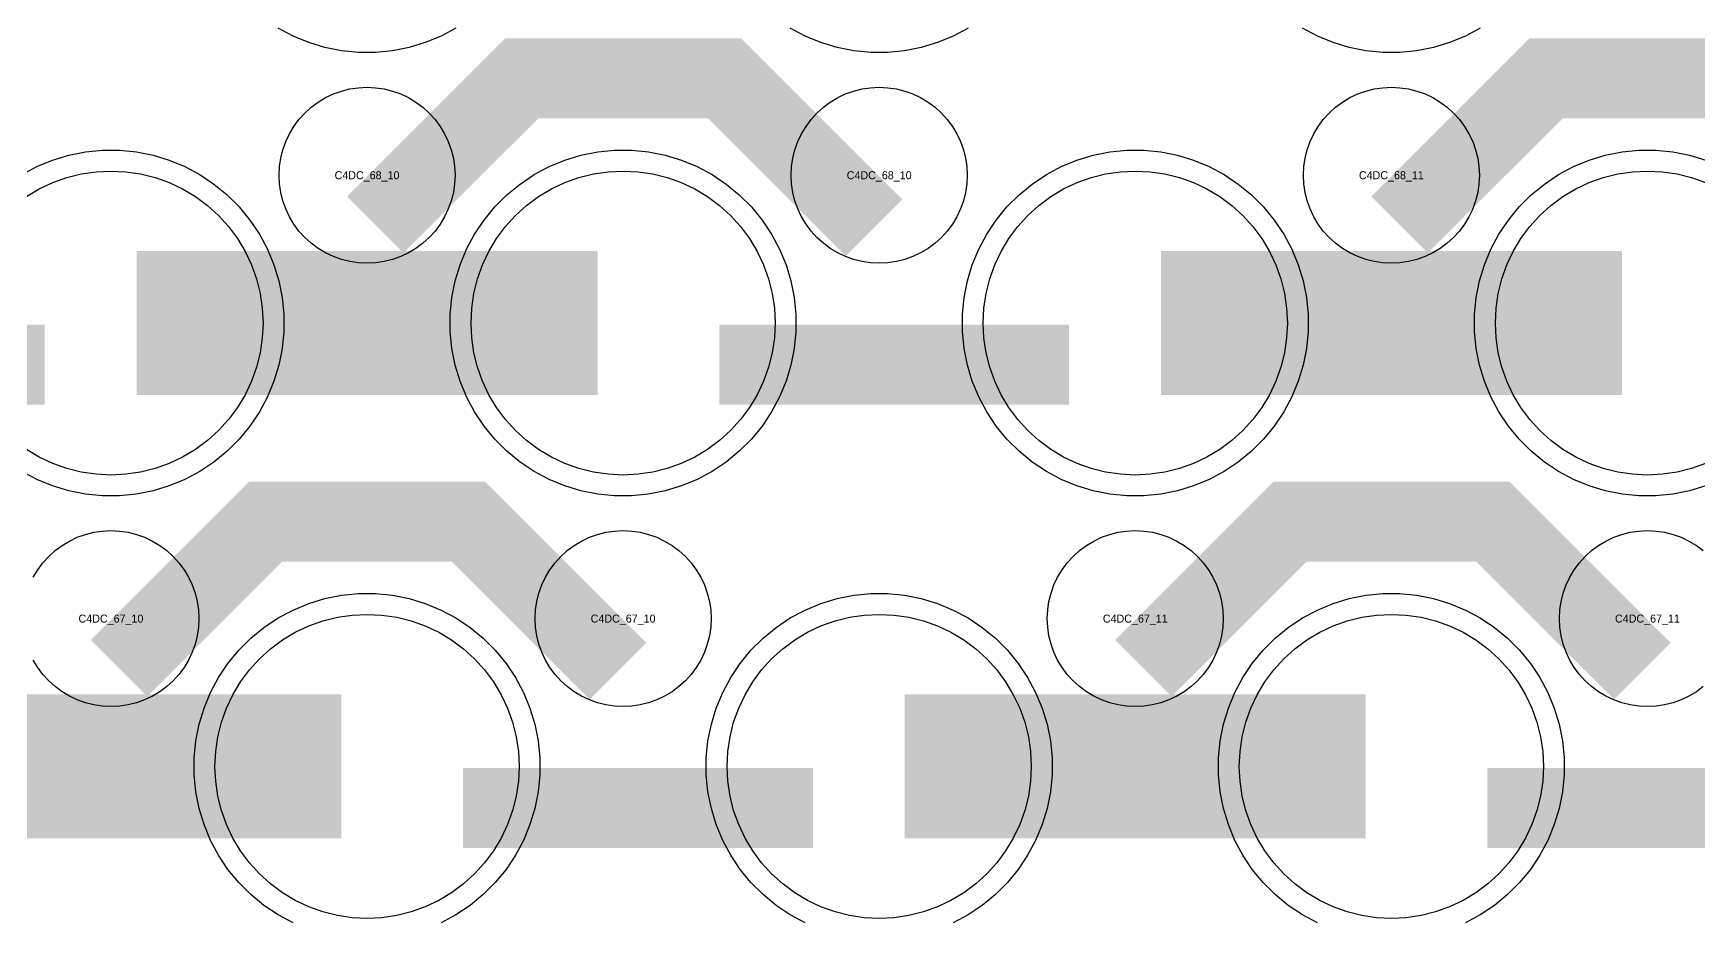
# Model space of a CAD drawing. Extents: x -11880 to 11880, y -14992 to 14992.
# Drawn here: x -8824 to -8304, y -5604 to -5327 of the extents above; entities that cross this region are included whole.
import ezdxf
from ezdxf.enums import TextEntityAlignment as Align

# ---------------------------------------------------------------- set-up
doc = ezdxf.new("R2010")
doc.units = 0
doc.header["$MEASUREMENT"] = 0
for name, color, linetype in [('GDS_775_DT_237', 138, 'CONTINUOUS'), ('RDL1_FS', 34, 'CONTINUOUS'), ('RDL_BS', 160, 'CONTINUOUS')]:
    doc.layers.add(name, color=color, linetype=linetype)

msp = doc.modelspace()

# ---------------------------------------------------------------- linework, layer by layer
at = {"layer": 'RDL1_FS', "color": 240, "true_color": 0xed1f24}
for points in [[(-8826.395, -5377.708), (-8822.395, -5375.31), (-8818.181, -5373.318), (-8813.791, -5371.746), (-8809.268, -5370.614), (-8804.657, -5369.93), (-8800, -5369.701), (-8795.343, -5369.93), (-8790.732, -5370.614), (-8786.209, -5371.746), (-8781.819, -5373.318), (-8777.605, -5375.31), (-8773.605, -5377.708), (-8769.86, -5380.486), (-8766.406, -5383.616), (-8763.276, -5387.07), (-8760.498, -5390.815), (-8758.1, -5394.815), (-8756.108, -5399.029), (-8754.536, -5403.419), (-8753.404, -5407.942), (-8752.72, -5412.553), (-8752.491, -5417.21), (-8752.72, -5421.867), (-8753.404, -5426.478), (-8754.536, -5431.001), (-8756.108, -5435.391), (-8758.1, -5439.605), (-8760.498, -5443.605), (-8763.276, -5447.35), (-8766.406, -5450.804), (-8769.86, -5453.934), (-8773.605, -5456.712), (-8777.605, -5459.11), (-8781.819, -5461.102), (-8786.209, -5462.674), (-8790.732, -5463.806), (-8795.343, -5464.49), (-8800, -5464.719), (-8804.657, -5464.49), (-8809.268, -5463.806), (-8813.791, -5462.674), (-8818.181, -5461.102), (-8822.395, -5459.11), (-8826.395, -5456.712)], [(-8301.819, -5461.102), (-8306.209, -5462.674), (-8310.732, -5463.806), (-8315.343, -5464.49), (-8320, -5464.719), (-8324.657, -5464.49), (-8329.268, -5463.806), (-8333.791, -5462.674), (-8338.181, -5461.102), (-8342.395, -5459.11), (-8346.395, -5456.712), (-8350.14, -5453.934), (-8353.594, -5450.804), (-8356.724, -5447.35), (-8359.502, -5443.605), (-8361.9, -5439.605), (-8363.892, -5435.391), (-8365.464, -5431.001), (-8366.596, -5426.478), (-8367.28, -5421.867), (-8367.509, -5417.21), (-8367.28, -5412.553), (-8366.596, -5407.942), (-8365.464, -5403.419), (-8363.892, -5399.029), (-8361.9, -5394.815), (-8359.502, -5390.815), (-8356.724, -5387.07), (-8353.594, -5383.616), (-8350.14, -5380.486), (-8346.395, -5377.708), (-8342.395, -5375.31), (-8338.181, -5373.318), (-8333.791, -5371.746), (-8329.268, -5370.614), (-8324.657, -5369.93), (-8320, -5369.701), (-8315.343, -5369.93), (-8310.732, -5370.614), (-8306.209, -5371.746), (-8301.819, -5373.318)]]:
    msp.add_lwpolyline(points, dxfattribs=at)
for points in [[(-8640, -5464.719), (-8644.657, -5464.49), (-8649.268, -5463.806), (-8653.791, -5462.674), (-8658.181, -5461.102), (-8662.395, -5459.11), (-8666.395, -5456.712), (-8670.14, -5453.934), (-8673.594, -5450.804), (-8676.724, -5447.35), (-8679.502, -5443.605), (-8681.9, -5439.605), (-8683.892, -5435.391), (-8685.464, -5431.001), (-8686.596, -5426.478), (-8687.28, -5421.867), (-8687.509, -5417.21), (-8687.28, -5412.553), (-8686.596, -5407.942), (-8685.464, -5403.419), (-8683.892, -5399.029), (-8681.9, -5394.815), (-8679.502, -5390.815), (-8676.724, -5387.07), (-8673.594, -5383.616), (-8670.14, -5380.486), (-8666.395, -5377.708), (-8662.395, -5375.31), (-8658.181, -5373.318), (-8653.791, -5371.746), (-8649.268, -5370.614), (-8644.657, -5369.93), (-8640, -5369.701), (-8635.343, -5369.93), (-8630.732, -5370.614), (-8626.209, -5371.746), (-8621.819, -5373.318), (-8617.605, -5375.31), (-8613.605, -5377.708), (-8609.86, -5380.486), (-8606.406, -5383.616), (-8603.276, -5387.07), (-8600.498, -5390.815), (-8598.1, -5394.815), (-8596.108, -5399.029), (-8594.536, -5403.419), (-8593.404, -5407.942), (-8592.72, -5412.553), (-8592.491, -5417.21), (-8592.72, -5421.867), (-8593.404, -5426.478), (-8594.536, -5431.001), (-8596.108, -5435.391), (-8598.1, -5439.605), (-8600.498, -5443.605), (-8603.276, -5447.35), (-8606.406, -5450.804), (-8609.86, -5453.934), (-8613.605, -5456.712), (-8617.605, -5459.11), (-8621.819, -5461.102), (-8626.209, -5462.674), (-8630.732, -5463.806), (-8635.343, -5464.49)], [(-8480, -5464.719), (-8484.657, -5464.49), (-8489.268, -5463.806), (-8493.791, -5462.674), (-8498.181, -5461.102), (-8502.395, -5459.11), (-8506.395, -5456.712), (-8510.14, -5453.934), (-8513.594, -5450.804), (-8516.724, -5447.35), (-8519.502, -5443.605), (-8521.9, -5439.605), (-8523.892, -5435.391), (-8525.464, -5431.001), (-8526.596, -5426.478), (-8527.28, -5421.867), (-8527.509, -5417.21), (-8527.28, -5412.553), (-8526.596, -5407.942), (-8525.464, -5403.419), (-8523.892, -5399.029), (-8521.9, -5394.815), (-8519.502, -5390.815), (-8516.724, -5387.07), (-8513.594, -5383.616), (-8510.14, -5380.486), (-8506.395, -5377.708), (-8502.395, -5375.31), (-8498.181, -5373.318), (-8493.791, -5371.746), (-8489.268, -5370.614), (-8484.657, -5369.93), (-8480, -5369.701), (-8475.343, -5369.93), (-8470.732, -5370.614), (-8466.209, -5371.746), (-8461.819, -5373.318), (-8457.605, -5375.31), (-8453.605, -5377.708), (-8449.86, -5380.486), (-8446.406, -5383.616), (-8443.276, -5387.07), (-8440.498, -5390.815), (-8438.1, -5394.815), (-8436.108, -5399.029), (-8434.536, -5403.419), (-8433.404, -5407.942), (-8432.72, -5412.553), (-8432.491, -5417.21), (-8432.72, -5421.867), (-8433.404, -5426.478), (-8434.536, -5431.001), (-8436.108, -5435.391), (-8438.1, -5439.605), (-8440.498, -5443.605), (-8443.276, -5447.35), (-8446.406, -5450.804), (-8449.86, -5453.934), (-8453.605, -5456.712), (-8457.605, -5459.11), (-8461.819, -5461.102), (-8466.209, -5462.674), (-8470.732, -5463.806), (-8475.343, -5464.49)], [(-8720, -5603.279), (-8724.657, -5603.05), (-8729.268, -5602.366), (-8733.791, -5601.234), (-8738.181, -5599.662), (-8742.395, -5597.67), (-8746.395, -5595.272), (-8750.14, -5592.494), (-8753.594, -5589.364), (-8756.724, -5585.91), (-8759.502, -5582.165), (-8761.9, -5578.165), (-8763.892, -5573.951), (-8765.464, -5569.561), (-8766.596, -5565.038), (-8767.28, -5560.427), (-8767.509, -5555.77), (-8767.28, -5551.113), (-8766.596, -5546.502), (-8765.464, -5541.979), (-8763.892, -5537.589), (-8761.9, -5533.375), (-8759.502, -5529.375), (-8756.724, -5525.63), (-8753.594, -5522.176), (-8750.14, -5519.046), (-8746.395, -5516.268), (-8742.395, -5513.87), (-8738.181, -5511.878), (-8733.791, -5510.306), (-8729.268, -5509.174), (-8724.657, -5508.49), (-8720, -5508.261), (-8715.343, -5508.49), (-8710.732, -5509.174), (-8706.209, -5510.306), (-8701.819, -5511.878), (-8697.605, -5513.87), (-8693.605, -5516.268), (-8689.86, -5519.046), (-8686.406, -5522.176), (-8683.276, -5525.63), (-8680.498, -5529.375), (-8678.1, -5533.375), (-8676.108, -5537.589), (-8674.536, -5541.979), (-8673.404, -5546.502), (-8672.72, -5551.113), (-8672.491, -5555.77), (-8672.72, -5560.427), (-8673.404, -5565.038), (-8674.536, -5569.561), (-8676.108, -5573.951), (-8678.1, -5578.165), (-8680.498, -5582.165), (-8683.276, -5585.91), (-8686.406, -5589.364), (-8689.86, -5592.494), (-8693.605, -5595.272), (-8697.605, -5597.67), (-8701.819, -5599.662), (-8706.209, -5601.234), (-8710.732, -5602.366), (-8715.343, -5603.05)], [(-8560, -5603.279), (-8564.657, -5603.05), (-8569.268, -5602.366), (-8573.791, -5601.234), (-8578.181, -5599.662), (-8582.395, -5597.67), (-8586.395, -5595.272), (-8590.14, -5592.494), (-8593.594, -5589.364), (-8596.724, -5585.91), (-8599.502, -5582.165), (-8601.9, -5578.165), (-8603.892, -5573.951), (-8605.464, -5569.561), (-8606.596, -5565.038), (-8607.28, -5560.427), (-8607.509, -5555.77), (-8607.28, -5551.113), (-8606.596, -5546.502), (-8605.464, -5541.979), (-8603.892, -5537.589), (-8601.9, -5533.375), (-8599.502, -5529.375), (-8596.724, -5525.63), (-8593.594, -5522.176), (-8590.14, -5519.046), (-8586.395, -5516.268), (-8582.395, -5513.87), (-8578.181, -5511.878), (-8573.791, -5510.306), (-8569.268, -5509.174), (-8564.657, -5508.49), (-8560, -5508.261), (-8555.343, -5508.49), (-8550.732, -5509.174), (-8546.209, -5510.306), (-8541.819, -5511.878), (-8537.605, -5513.87), (-8533.605, -5516.268), (-8529.86, -5519.046), (-8526.406, -5522.176), (-8523.276, -5525.63), (-8520.498, -5529.375), (-8518.1, -5533.375), (-8516.108, -5537.589), (-8514.536, -5541.979), (-8513.404, -5546.502), (-8512.72, -5551.113), (-8512.491, -5555.77), (-8512.72, -5560.427), (-8513.404, -5565.038), (-8514.536, -5569.561), (-8516.108, -5573.951), (-8518.1, -5578.165), (-8520.498, -5582.165), (-8523.276, -5585.91), (-8526.406, -5589.364), (-8529.86, -5592.494), (-8533.605, -5595.272), (-8537.605, -5597.67), (-8541.819, -5599.662), (-8546.209, -5601.234), (-8550.732, -5602.366), (-8555.343, -5603.05)], [(-8400, -5603.279), (-8404.657, -5603.05), (-8409.268, -5602.366), (-8413.791, -5601.234), (-8418.181, -5599.662), (-8422.395, -5597.67), (-8426.395, -5595.272), (-8430.14, -5592.494), (-8433.594, -5589.364), (-8436.724, -5585.91), (-8439.502, -5582.165), (-8441.9, -5578.165), (-8443.892, -5573.951), (-8445.464, -5569.561), (-8446.596, -5565.038), (-8447.28, -5560.427), (-8447.509, -5555.77), (-8447.28, -5551.113), (-8446.596, -5546.502), (-8445.464, -5541.979), (-8443.892, -5537.589), (-8441.9, -5533.375), (-8439.502, -5529.375), (-8436.724, -5525.63), (-8433.594, -5522.176), (-8430.14, -5519.046), (-8426.395, -5516.268), (-8422.395, -5513.87), (-8418.181, -5511.878), (-8413.791, -5510.306), (-8409.268, -5509.174), (-8404.657, -5508.49), (-8400, -5508.261), (-8395.343, -5508.49), (-8390.732, -5509.174), (-8386.209, -5510.306), (-8381.819, -5511.878), (-8377.605, -5513.87), (-8373.605, -5516.268), (-8369.86, -5519.046), (-8366.406, -5522.176), (-8363.276, -5525.63), (-8360.498, -5529.375), (-8358.1, -5533.375), (-8356.108, -5537.589), (-8354.536, -5541.979), (-8353.404, -5546.502), (-8352.72, -5551.113), (-8352.491, -5555.77), (-8352.72, -5560.427), (-8353.404, -5565.038), (-8354.536, -5569.561), (-8356.108, -5573.951), (-8358.1, -5578.165), (-8360.498, -5582.165), (-8363.276, -5585.91), (-8366.406, -5589.364), (-8369.86, -5592.494), (-8373.605, -5595.272), (-8377.605, -5597.67), (-8381.819, -5599.662), (-8386.209, -5601.234), (-8390.732, -5602.366), (-8395.343, -5603.05)]]:
    msp.add_lwpolyline(points, close=True, dxfattribs=at)
for points in [[(-8791.998, -5417.21, 45, 45, 0), (-8719.998, -5417.21, 45, 45, 0)], [(-8719.998, -5417.21, 45, 45, 0), (-8647.998, -5417.21, 45, 45, 0)], [(-8471.998, -5417.21, 45, 45, 0), (-8399.998, -5417.21, 45, 45, 0)], [(-8399.998, -5417.21, 45, 45, 0), (-8327.998, -5417.21, 45, 45, 0)], [(-8871.998, -5555.77, 45, 45, 0), (-8799.998, -5555.77, 45, 45, 0)], [(-8799.998, -5555.77, 45, 45, 0), (-8727.998, -5555.77, 45, 45, 0)], [(-8551.998, -5555.77, 45, 45, 0), (-8479.998, -5555.77, 45, 45, 0)], [(-8479.998, -5555.77, 45, 45, 0), (-8407.998, -5555.77, 45, 45, 0)]]:
    msp.add_lwpolyline(points, format="xyseb", dxfattribs=at)
at = {"layer": 'RDL_BS', "color": 240, "true_color": 0xed1f24}
for points in [[(-8692.223, -5325.028), (-8696.885, -5327.52), (-8701.795, -5329.551), (-8706.835, -5331.082), (-8712.062, -5332.128), (-8717.356, -5332.645), (-8722.644, -5332.645), (-8727.938, -5332.128), (-8733.165, -5331.082), (-8738.205, -5329.551), (-8743.115, -5327.52), (-8747.777, -5325.028)], [(-8532.223, -5325.028), (-8536.885, -5327.52), (-8541.795, -5329.551), (-8546.835, -5331.082), (-8552.062, -5332.128), (-8557.356, -5332.645), (-8562.644, -5332.645), (-8567.938, -5332.128), (-8573.165, -5331.082), (-8578.205, -5329.551), (-8583.115, -5327.52), (-8587.777, -5325.028)], [(-8372.223, -5325.028), (-8376.885, -5327.52), (-8381.795, -5329.551), (-8386.835, -5331.082), (-8392.062, -5332.128), (-8397.356, -5332.645), (-8402.644, -5332.645), (-8407.938, -5332.128), (-8413.165, -5331.082), (-8418.205, -5329.551), (-8423.115, -5327.52), (-8427.777, -5325.028)], [(-8827.777, -5370.827), (-8823.115, -5368.335), (-8818.205, -5366.304), (-8813.165, -5364.773), (-8807.938, -5363.727), (-8802.644, -5363.21), (-8797.356, -5363.21), (-8792.062, -5363.727), (-8786.835, -5364.773), (-8781.795, -5366.304), (-8776.885, -5368.335), (-8772.223, -5370.827), (-8767.809, -5373.774), (-8763.708, -5377.136), (-8759.926, -5380.918), (-8756.564, -5385.019), (-8753.617, -5389.433), (-8751.125, -5394.095), (-8749.094, -5399.005), (-8747.563, -5404.045), (-8746.517, -5409.272), (-8746, -5414.566), (-8746, -5419.854), (-8746.517, -5425.148), (-8747.563, -5430.375), (-8749.094, -5435.415), (-8751.125, -5440.325), (-8753.617, -5444.987), (-8756.564, -5449.401), (-8759.926, -5453.502), (-8763.708, -5457.284), (-8767.809, -5460.646), (-8772.223, -5463.593), (-8776.885, -5466.085), (-8781.795, -5468.116), (-8786.835, -5469.647), (-8792.062, -5470.693), (-8797.356, -5471.21), (-8802.644, -5471.21), (-8807.938, -5470.693), (-8813.165, -5469.647), (-8818.205, -5468.116), (-8823.115, -5466.085), (-8827.777, -5463.593)], [(-8301.795, -5468.116), (-8306.835, -5469.647), (-8312.062, -5470.693), (-8317.356, -5471.21), (-8322.644, -5471.21), (-8327.938, -5470.693), (-8333.165, -5469.647), (-8338.205, -5468.116), (-8343.115, -5466.085), (-8347.777, -5463.593), (-8352.191, -5460.646), (-8356.292, -5457.284), (-8360.074, -5453.502), (-8363.436, -5449.401), (-8366.383, -5444.987), (-8368.875, -5440.325), (-8370.906, -5435.415), (-8372.437, -5430.375), (-8373.483, -5425.148), (-8374, -5419.854), (-8374, -5414.566), (-8373.483, -5409.272), (-8372.437, -5404.045), (-8370.906, -5399.005), (-8368.875, -5394.095), (-8366.383, -5389.433), (-8363.436, -5385.019), (-8360.074, -5380.918), (-8356.292, -5377.136), (-8352.191, -5373.774), (-8347.777, -5370.827), (-8343.115, -5368.335), (-8338.205, -5366.304), (-8333.165, -5364.773), (-8327.938, -5363.727), (-8322.644, -5363.21), (-8317.356, -5363.21), (-8312.062, -5363.727), (-8306.835, -5364.773), (-8301.795, -5366.304)], [(-8743.115, -5604.645), (-8747.777, -5602.153), (-8752.191, -5599.206), (-8756.292, -5595.844), (-8760.074, -5592.062), (-8763.436, -5587.961), (-8766.383, -5583.547), (-8768.875, -5578.885), (-8770.906, -5573.975), (-8772.437, -5568.935), (-8773.483, -5563.708), (-8774, -5558.414), (-8774, -5553.126), (-8773.483, -5547.832), (-8772.437, -5542.605), (-8770.906, -5537.565), (-8768.875, -5532.655), (-8766.383, -5527.993), (-8763.436, -5523.579), (-8760.074, -5519.478), (-8756.292, -5515.696), (-8752.191, -5512.334), (-8747.777, -5509.387), (-8743.115, -5506.895), (-8738.205, -5504.864), (-8733.165, -5503.333), (-8727.938, -5502.287), (-8722.644, -5501.77), (-8717.356, -5501.77), (-8712.062, -5502.287), (-8706.835, -5503.333), (-8701.795, -5504.864), (-8696.885, -5506.895), (-8692.223, -5509.387), (-8687.809, -5512.334), (-8683.708, -5515.696), (-8679.926, -5519.478), (-8676.564, -5523.579), (-8673.617, -5527.993), (-8671.125, -5532.655), (-8669.094, -5537.565), (-8667.563, -5542.605), (-8666.517, -5547.832), (-8666, -5553.126), (-8666, -5558.414), (-8666.517, -5563.708), (-8667.563, -5568.935), (-8669.094, -5573.975), (-8671.125, -5578.885), (-8673.617, -5583.547), (-8676.564, -5587.961), (-8679.926, -5592.062), (-8683.708, -5595.844), (-8687.809, -5599.206), (-8692.223, -5602.153), (-8696.885, -5604.645)], [(-8583.115, -5604.645), (-8587.777, -5602.153), (-8592.191, -5599.206), (-8596.292, -5595.844), (-8600.074, -5592.062), (-8603.436, -5587.961), (-8606.383, -5583.547), (-8608.875, -5578.885), (-8610.906, -5573.975), (-8612.437, -5568.935), (-8613.483, -5563.708), (-8614, -5558.414), (-8614, -5553.126), (-8613.483, -5547.832), (-8612.437, -5542.605), (-8610.906, -5537.565), (-8608.875, -5532.655), (-8606.383, -5527.993), (-8603.436, -5523.579), (-8600.074, -5519.478), (-8596.292, -5515.696), (-8592.191, -5512.334), (-8587.777, -5509.387), (-8583.115, -5506.895), (-8578.205, -5504.864), (-8573.165, -5503.333), (-8567.938, -5502.287), (-8562.644, -5501.77), (-8557.356, -5501.77), (-8552.062, -5502.287), (-8546.835, -5503.333), (-8541.795, -5504.864), (-8536.885, -5506.895), (-8532.223, -5509.387), (-8527.809, -5512.334), (-8523.708, -5515.696), (-8519.926, -5519.478), (-8516.564, -5523.579), (-8513.617, -5527.993), (-8511.125, -5532.655), (-8509.094, -5537.565), (-8507.563, -5542.605), (-8506.517, -5547.832), (-8506, -5553.126), (-8506, -5558.414), (-8506.517, -5563.708), (-8507.563, -5568.935), (-8509.094, -5573.975), (-8511.125, -5578.885), (-8513.617, -5583.547), (-8516.564, -5587.961), (-8519.926, -5592.062), (-8523.708, -5595.844), (-8527.809, -5599.206), (-8532.223, -5602.153), (-8536.885, -5604.645)], [(-8423.115, -5604.645), (-8427.777, -5602.153), (-8432.191, -5599.206), (-8436.292, -5595.844), (-8440.074, -5592.062), (-8443.436, -5587.961), (-8446.383, -5583.547), (-8448.875, -5578.885), (-8450.906, -5573.975), (-8452.437, -5568.935), (-8453.483, -5563.708), (-8454, -5558.414), (-8454, -5553.126), (-8453.483, -5547.832), (-8452.437, -5542.605), (-8450.906, -5537.565), (-8448.875, -5532.655), (-8446.383, -5527.993), (-8443.436, -5523.579), (-8440.074, -5519.478), (-8436.292, -5515.696), (-8432.191, -5512.334), (-8427.777, -5509.387), (-8423.115, -5506.895), (-8418.205, -5504.864), (-8413.165, -5503.333), (-8407.938, -5502.287), (-8402.644, -5501.77), (-8397.356, -5501.77), (-8392.062, -5502.287), (-8386.835, -5503.333), (-8381.795, -5504.864), (-8376.885, -5506.895), (-8372.223, -5509.387), (-8367.809, -5512.334), (-8363.708, -5515.696), (-8359.926, -5519.478), (-8356.564, -5523.579), (-8353.617, -5527.993), (-8351.125, -5532.655), (-8349.094, -5537.565), (-8347.563, -5542.605), (-8346.517, -5547.832), (-8346, -5553.126), (-8346, -5558.414), (-8346.517, -5563.708), (-8347.563, -5568.935), (-8349.094, -5573.975), (-8351.125, -5578.885), (-8353.617, -5583.547), (-8356.564, -5587.961), (-8359.926, -5592.062), (-8363.708, -5595.844), (-8367.809, -5599.206), (-8372.223, -5602.153), (-8376.885, -5604.645)]]:
    msp.add_lwpolyline(points, dxfattribs=at)
at = {"layer": 'RDL_BS'}
for points in [[(-8717.438, -5386.524, 25, 25, 0), (-8671.623, -5340.709, 25, 25, 0), (-8638.07, -5340.709, 25, 25, 0)], [(-8561.599, -5387.423, 25, 25, 0), (-8608.313, -5340.709, 25, 25, 0), (-8638.071, -5340.709, 25, 25, 0)], [(-8397.438, -5386.524, 25, 25, 0), (-8351.623, -5340.709, 25, 25, 0), (-8318.07, -5340.709, 25, 25, 0)], [(-8241.599, -5387.423, 25, 25, 0), (-8288.313, -5340.709, 25, 25, 0), (-8318.071, -5340.709, 25, 25, 0)], [(-8797.438, -5525.084, 25, 25, 0), (-8751.623, -5479.269, 25, 25, 0), (-8718.07, -5479.269, 25, 25, 0)], [(-8641.599, -5525.983, 25, 25, 0), (-8688.313, -5479.269, 25, 25, 0), (-8718.071, -5479.269, 25, 25, 0)], [(-8477.438, -5525.084, 25, 25, 0), (-8431.623, -5479.269, 25, 25, 0), (-8398.07, -5479.269, 25, 25, 0)], [(-8321.599, -5525.983, 25, 25, 0), (-8368.313, -5479.269, 25, 25, 0), (-8398.071, -5479.269, 25, 25, 0)]]:
    msp.add_lwpolyline(points, format="xyseb", dxfattribs=at)
for points in [[(-8720, -5398.516), (-8722.693, -5398.384), (-8725.365, -5397.988), (-8727.984, -5397.331), (-8730.519, -5396.424), (-8732.956, -5395.272), (-8735.28, -5393.879), (-8737.443, -5392.276), (-8739.442, -5390.464), (-8741.254, -5388.465), (-8742.857, -5386.302), (-8744.25, -5383.978), (-8745.402, -5381.541), (-8746.309, -5379.006), (-8746.966, -5376.387), (-8747.362, -5373.715), (-8747.494, -5371.022), (-8747.362, -5368.329), (-8746.966, -5365.657), (-8746.309, -5363.038), (-8745.402, -5360.503), (-8744.25, -5358.066), (-8742.857, -5355.742), (-8741.254, -5353.579), (-8739.442, -5351.58), (-8737.443, -5349.768), (-8735.28, -5348.165), (-8732.956, -5346.772), (-8730.519, -5345.62), (-8727.984, -5344.713), (-8725.365, -5344.056), (-8722.693, -5343.66), (-8720, -5343.528), (-8717.307, -5343.66), (-8714.635, -5344.056), (-8712.016, -5344.713), (-8709.481, -5345.62), (-8707.044, -5346.772), (-8704.72, -5348.165), (-8702.557, -5349.768), (-8700.558, -5351.58), (-8698.746, -5353.579), (-8697.143, -5355.742), (-8695.75, -5358.066), (-8694.598, -5360.503), (-8693.691, -5363.038), (-8693.034, -5365.657), (-8692.638, -5368.329), (-8692.506, -5371.022), (-8692.638, -5373.715), (-8693.034, -5376.387), (-8693.691, -5379.006), (-8694.598, -5381.541), (-8695.75, -5383.978), (-8697.143, -5386.302), (-8698.746, -5388.465), (-8700.558, -5390.464), (-8702.557, -5392.276), (-8704.72, -5393.879), (-8707.044, -5395.272), (-8709.481, -5396.424), (-8712.016, -5397.331), (-8714.635, -5397.988), (-8717.307, -5398.384)], [(-8560, -5398.516), (-8562.693, -5398.384), (-8565.365, -5397.988), (-8567.984, -5397.331), (-8570.519, -5396.424), (-8572.956, -5395.272), (-8575.28, -5393.879), (-8577.443, -5392.276), (-8579.442, -5390.464), (-8581.254, -5388.465), (-8582.857, -5386.302), (-8584.25, -5383.978), (-8585.402, -5381.541), (-8586.309, -5379.006), (-8586.966, -5376.387), (-8587.362, -5373.715), (-8587.494, -5371.022), (-8587.362, -5368.329), (-8586.966, -5365.657), (-8586.309, -5363.038), (-8585.402, -5360.503), (-8584.25, -5358.066), (-8582.857, -5355.742), (-8581.254, -5353.579), (-8579.442, -5351.58), (-8577.443, -5349.768), (-8575.28, -5348.165), (-8572.956, -5346.772), (-8570.519, -5345.62), (-8567.984, -5344.713), (-8565.365, -5344.056), (-8562.693, -5343.66), (-8560, -5343.528), (-8557.307, -5343.66), (-8554.635, -5344.056), (-8552.016, -5344.713), (-8549.481, -5345.62), (-8547.044, -5346.772), (-8544.72, -5348.165), (-8542.557, -5349.768), (-8540.558, -5351.58), (-8538.746, -5353.579), (-8537.143, -5355.742), (-8535.75, -5358.066), (-8534.598, -5360.503), (-8533.691, -5363.038), (-8533.034, -5365.657), (-8532.638, -5368.329), (-8532.506, -5371.022), (-8532.638, -5373.715), (-8533.034, -5376.387), (-8533.691, -5379.006), (-8534.598, -5381.541), (-8535.75, -5383.978), (-8537.143, -5386.302), (-8538.746, -5388.465), (-8540.558, -5390.464), (-8542.557, -5392.276), (-8544.72, -5393.879), (-8547.044, -5395.272), (-8549.481, -5396.424), (-8552.016, -5397.331), (-8554.635, -5397.988), (-8557.307, -5398.384)], [(-8400, -5398.516), (-8402.693, -5398.384), (-8405.365, -5397.988), (-8407.984, -5397.331), (-8410.519, -5396.424), (-8412.956, -5395.272), (-8415.28, -5393.879), (-8417.443, -5392.276), (-8419.442, -5390.464), (-8421.254, -5388.465), (-8422.857, -5386.302), (-8424.25, -5383.978), (-8425.402, -5381.541), (-8426.309, -5379.006), (-8426.966, -5376.387), (-8427.362, -5373.715), (-8427.494, -5371.022), (-8427.362, -5368.329), (-8426.966, -5365.657), (-8426.309, -5363.038), (-8425.402, -5360.503), (-8424.25, -5358.066), (-8422.857, -5355.742), (-8421.254, -5353.579), (-8419.442, -5351.58), (-8417.443, -5349.768), (-8415.28, -5348.165), (-8412.956, -5346.772), (-8410.519, -5345.62), (-8407.984, -5344.713), (-8405.365, -5344.056), (-8402.693, -5343.66), (-8400, -5343.528), (-8397.307, -5343.66), (-8394.635, -5344.056), (-8392.016, -5344.713), (-8389.481, -5345.62), (-8387.044, -5346.772), (-8384.72, -5348.165), (-8382.557, -5349.768), (-8380.558, -5351.58), (-8378.746, -5353.579), (-8377.143, -5355.742), (-8375.75, -5358.066), (-8374.598, -5360.503), (-8373.691, -5363.038), (-8373.034, -5365.657), (-8372.638, -5368.329), (-8372.506, -5371.022), (-8372.638, -5373.715), (-8373.034, -5376.387), (-8373.691, -5379.006), (-8374.598, -5381.541), (-8375.75, -5383.978), (-8377.143, -5386.302), (-8378.746, -5388.465), (-8380.558, -5390.464), (-8382.557, -5392.276), (-8384.72, -5393.879), (-8387.044, -5395.272), (-8389.481, -5396.424), (-8392.016, -5397.331), (-8394.635, -5397.988), (-8397.307, -5398.384)], [(-8640, -5537.076), (-8642.693, -5536.944), (-8645.365, -5536.548), (-8647.984, -5535.891), (-8650.519, -5534.984), (-8652.956, -5533.832), (-8655.28, -5532.439), (-8657.443, -5530.836), (-8659.442, -5529.024), (-8661.254, -5527.025), (-8662.857, -5524.862), (-8664.25, -5522.538), (-8665.402, -5520.101), (-8666.309, -5517.566), (-8666.966, -5514.947), (-8667.362, -5512.275), (-8667.494, -5509.582), (-8667.362, -5506.889), (-8666.966, -5504.217), (-8666.309, -5501.598), (-8665.402, -5499.063), (-8664.25, -5496.626), (-8662.857, -5494.302), (-8661.254, -5492.139), (-8659.442, -5490.14), (-8657.443, -5488.328), (-8655.28, -5486.725), (-8652.956, -5485.332), (-8650.519, -5484.18), (-8647.984, -5483.273), (-8645.365, -5482.616), (-8642.693, -5482.22), (-8640, -5482.088), (-8637.307, -5482.22), (-8634.635, -5482.616), (-8632.016, -5483.273), (-8629.481, -5484.18), (-8627.044, -5485.332), (-8624.72, -5486.725), (-8622.557, -5488.328), (-8620.558, -5490.14), (-8618.746, -5492.139), (-8617.143, -5494.302), (-8615.75, -5496.626), (-8614.598, -5499.063), (-8613.691, -5501.598), (-8613.034, -5504.217), (-8612.638, -5506.889), (-8612.506, -5509.582), (-8612.638, -5512.275), (-8613.034, -5514.947), (-8613.691, -5517.566), (-8614.598, -5520.101), (-8615.75, -5522.538), (-8617.143, -5524.862), (-8618.746, -5527.025), (-8620.558, -5529.024), (-8622.557, -5530.836), (-8624.72, -5532.439), (-8627.044, -5533.832), (-8629.481, -5534.984), (-8632.016, -5535.891), (-8634.635, -5536.548), (-8637.307, -5536.944)], [(-8480, -5537.076), (-8482.693, -5536.944), (-8485.365, -5536.548), (-8487.984, -5535.891), (-8490.519, -5534.984), (-8492.956, -5533.832), (-8495.28, -5532.439), (-8497.443, -5530.836), (-8499.442, -5529.024), (-8501.254, -5527.025), (-8502.857, -5524.862), (-8504.25, -5522.538), (-8505.402, -5520.101), (-8506.309, -5517.566), (-8506.966, -5514.947), (-8507.362, -5512.275), (-8507.494, -5509.582), (-8507.362, -5506.889), (-8506.966, -5504.217), (-8506.309, -5501.598), (-8505.402, -5499.063), (-8504.25, -5496.626), (-8502.857, -5494.302), (-8501.254, -5492.139), (-8499.442, -5490.14), (-8497.443, -5488.328), (-8495.28, -5486.725), (-8492.956, -5485.332), (-8490.519, -5484.18), (-8487.984, -5483.273), (-8485.365, -5482.616), (-8482.693, -5482.22), (-8480, -5482.088), (-8477.307, -5482.22), (-8474.635, -5482.616), (-8472.016, -5483.273), (-8469.481, -5484.18), (-8467.044, -5485.332), (-8464.72, -5486.725), (-8462.557, -5488.328), (-8460.558, -5490.14), (-8458.746, -5492.139), (-8457.143, -5494.302), (-8455.75, -5496.626), (-8454.598, -5499.063), (-8453.691, -5501.598), (-8453.034, -5504.217), (-8452.638, -5506.889), (-8452.506, -5509.582), (-8452.638, -5512.275), (-8453.034, -5514.947), (-8453.691, -5517.566), (-8454.598, -5520.101), (-8455.75, -5522.538), (-8457.143, -5524.862), (-8458.746, -5527.025), (-8460.558, -5529.024), (-8462.557, -5530.836), (-8464.72, -5532.439), (-8467.044, -5533.832), (-8469.481, -5534.984), (-8472.016, -5535.891), (-8474.635, -5536.548), (-8477.307, -5536.944)]]:
    msp.add_lwpolyline(points, close=True, dxfattribs=at)
at = {"layer": 'RDL_BS', "color": 240, "true_color": 0xed1f24}
for points in [[(-8642.644, -5471.21), (-8647.938, -5470.693), (-8653.165, -5469.647), (-8658.205, -5468.116), (-8663.115, -5466.085), (-8667.777, -5463.593), (-8672.191, -5460.646), (-8676.292, -5457.284), (-8680.074, -5453.502), (-8683.436, -5449.401), (-8686.383, -5444.987), (-8688.875, -5440.325), (-8690.906, -5435.415), (-8692.437, -5430.375), (-8693.483, -5425.148), (-8694, -5419.854), (-8694, -5414.566), (-8693.483, -5409.272), (-8692.437, -5404.045), (-8690.906, -5399.005), (-8688.875, -5394.095), (-8686.383, -5389.433), (-8683.436, -5385.019), (-8680.074, -5380.918), (-8676.292, -5377.136), (-8672.191, -5373.774), (-8667.777, -5370.827), (-8663.115, -5368.335), (-8658.205, -5366.304), (-8653.165, -5364.773), (-8647.938, -5363.727), (-8642.644, -5363.21), (-8637.356, -5363.21), (-8632.062, -5363.727), (-8626.835, -5364.773), (-8621.795, -5366.304), (-8616.885, -5368.335), (-8612.223, -5370.827), (-8607.809, -5373.774), (-8603.708, -5377.136), (-8599.926, -5380.918), (-8596.564, -5385.019), (-8593.617, -5389.433), (-8591.125, -5394.095), (-8589.094, -5399.005), (-8587.563, -5404.045), (-8586.517, -5409.272), (-8586, -5414.566), (-8586, -5419.854), (-8586.517, -5425.148), (-8587.563, -5430.375), (-8589.094, -5435.415), (-8591.125, -5440.325), (-8593.617, -5444.987), (-8596.564, -5449.401), (-8599.926, -5453.502), (-8603.708, -5457.284), (-8607.809, -5460.646), (-8612.223, -5463.593), (-8616.885, -5466.085), (-8621.795, -5468.116), (-8626.835, -5469.647), (-8632.062, -5470.693), (-8637.356, -5471.21)], [(-8482.644, -5471.21), (-8487.938, -5470.693), (-8493.165, -5469.647), (-8498.205, -5468.116), (-8503.115, -5466.085), (-8507.777, -5463.593), (-8512.191, -5460.646), (-8516.292, -5457.284), (-8520.074, -5453.502), (-8523.436, -5449.401), (-8526.383, -5444.987), (-8528.875, -5440.325), (-8530.906, -5435.415), (-8532.437, -5430.375), (-8533.483, -5425.148), (-8534, -5419.854), (-8534, -5414.566), (-8533.483, -5409.272), (-8532.437, -5404.045), (-8530.906, -5399.005), (-8528.875, -5394.095), (-8526.383, -5389.433), (-8523.436, -5385.019), (-8520.074, -5380.918), (-8516.292, -5377.136), (-8512.191, -5373.774), (-8507.777, -5370.827), (-8503.115, -5368.335), (-8498.205, -5366.304), (-8493.165, -5364.773), (-8487.938, -5363.727), (-8482.644, -5363.21), (-8477.356, -5363.21), (-8472.062, -5363.727), (-8466.835, -5364.773), (-8461.795, -5366.304), (-8456.885, -5368.335), (-8452.223, -5370.827), (-8447.809, -5373.774), (-8443.708, -5377.136), (-8439.926, -5380.918), (-8436.564, -5385.019), (-8433.617, -5389.433), (-8431.125, -5394.095), (-8429.094, -5399.005), (-8427.563, -5404.045), (-8426.517, -5409.272), (-8426, -5414.566), (-8426, -5419.854), (-8426.517, -5425.148), (-8427.563, -5430.375), (-8429.094, -5435.415), (-8431.125, -5440.325), (-8433.617, -5444.987), (-8436.564, -5449.401), (-8439.926, -5453.502), (-8443.708, -5457.284), (-8447.809, -5460.646), (-8452.223, -5463.593), (-8456.885, -5466.085), (-8461.795, -5468.116), (-8466.835, -5469.647), (-8472.062, -5470.693), (-8477.356, -5471.21)]]:
    msp.add_lwpolyline(points, close=True, dxfattribs=at)
for points in [[(-8929.984, -5430.223, 25, 25, 0), (-8820.719, -5430.223, 25, 25, 0)], [(-8609.984, -5430.223, 25, 25, 0), (-8500.719, -5430.223, 25, 25, 0)], [(-8689.984, -5568.783, 25, 25, 0), (-8580.719, -5568.783, 25, 25, 0)], [(-8369.984, -5568.783, 25, 25, 0), (-8260.719, -5568.783, 25, 25, 0)]]:
    msp.add_lwpolyline(points, format="xyseb", dxfattribs=at)
at = {"layer": 'RDL_BS'}
for points in [[(-8824.25, -5496.626), (-8822.857, -5494.302), (-8821.254, -5492.139), (-8819.442, -5490.14), (-8817.443, -5488.328), (-8815.28, -5486.725), (-8812.956, -5485.332), (-8810.519, -5484.18), (-8807.984, -5483.273), (-8805.365, -5482.616), (-8802.693, -5482.22), (-8800, -5482.088), (-8797.307, -5482.22), (-8794.635, -5482.616), (-8792.016, -5483.273), (-8789.481, -5484.18), (-8787.044, -5485.332), (-8784.72, -5486.725), (-8782.557, -5488.328), (-8780.558, -5490.14), (-8778.746, -5492.139), (-8777.143, -5494.302), (-8775.75, -5496.626), (-8774.598, -5499.063), (-8773.691, -5501.598), (-8773.034, -5504.217), (-8772.638, -5506.889), (-8772.506, -5509.582), (-8772.638, -5512.275), (-8773.034, -5514.947), (-8773.691, -5517.566), (-8774.598, -5520.101), (-8775.75, -5522.538), (-8777.143, -5524.862), (-8778.746, -5527.025), (-8780.558, -5529.024), (-8782.557, -5530.836), (-8784.72, -5532.439), (-8787.044, -5533.832), (-8789.481, -5534.984), (-8792.016, -5535.891), (-8794.635, -5536.548), (-8797.307, -5536.944), (-8800, -5537.076), (-8802.693, -5536.944), (-8805.365, -5536.548), (-8807.984, -5535.891), (-8810.519, -5534.984), (-8812.956, -5533.832), (-8815.28, -5532.439), (-8817.443, -5530.836), (-8819.442, -5529.024), (-8821.254, -5527.025), (-8822.857, -5524.862), (-8824.25, -5522.538)], [(-8302.557, -5530.836), (-8304.72, -5532.439), (-8307.044, -5533.832), (-8309.481, -5534.984), (-8312.016, -5535.891), (-8314.635, -5536.548), (-8317.307, -5536.944), (-8320, -5537.076), (-8322.693, -5536.944), (-8325.365, -5536.548), (-8327.984, -5535.891), (-8330.519, -5534.984), (-8332.956, -5533.832), (-8335.28, -5532.439), (-8337.443, -5530.836), (-8339.442, -5529.024), (-8341.254, -5527.025), (-8342.857, -5524.862), (-8344.25, -5522.538), (-8345.402, -5520.101), (-8346.309, -5517.566), (-8346.966, -5514.947), (-8347.362, -5512.275), (-8347.494, -5509.582), (-8347.362, -5506.889), (-8346.966, -5504.217), (-8346.309, -5501.598), (-8345.402, -5499.063), (-8344.25, -5496.626), (-8342.857, -5494.302), (-8341.254, -5492.139), (-8339.442, -5490.14), (-8337.443, -5488.328), (-8335.28, -5486.725), (-8332.956, -5485.332), (-8330.519, -5484.18), (-8327.984, -5483.273), (-8325.365, -5482.616), (-8322.693, -5482.22), (-8320, -5482.088), (-8317.307, -5482.22), (-8314.635, -5482.616), (-8312.016, -5483.273), (-8309.481, -5484.18), (-8307.044, -5485.332), (-8304.72, -5486.725), (-8302.557, -5488.328)]]:
    msp.add_lwpolyline(points, dxfattribs=at)

# ---------------------------------------------------------------- texts
at = {"layer": 'GDS_775_DT_237'}
for s, p in [('C4DC_68_10', (-8720, -5371.022)), ('C4DC_68_10', (-8720, -5371.022)), ('C4DC_68_10', (-8560, -5371.022)), ('C4DC_68_10', (-8560, -5371.022)), ('C4DC_68_11', (-8400, -5371.022)), ('C4DC_68_11', (-8400, -5371.022)), ('C4DC_67_10', (-8800, -5509.582)), ('C4DC_67_10', (-8800, -5509.582)), ('C4DC_67_10', (-8640, -5509.582)), ('C4DC_67_10', (-8640, -5509.582)), ('C4DC_67_11', (-8480, -5509.582)), ('C4DC_67_11', (-8480, -5509.582)), ('C4DC_67_11', (-8320, -5509.582)), ('C4DC_67_11', (-8320, -5509.582))]:
    msp.add_text(s, height=2.5, dxfattribs=at).set_placement(p, align=Align.MIDDLE_CENTER)

doc.saveas('drawing.dxf')
